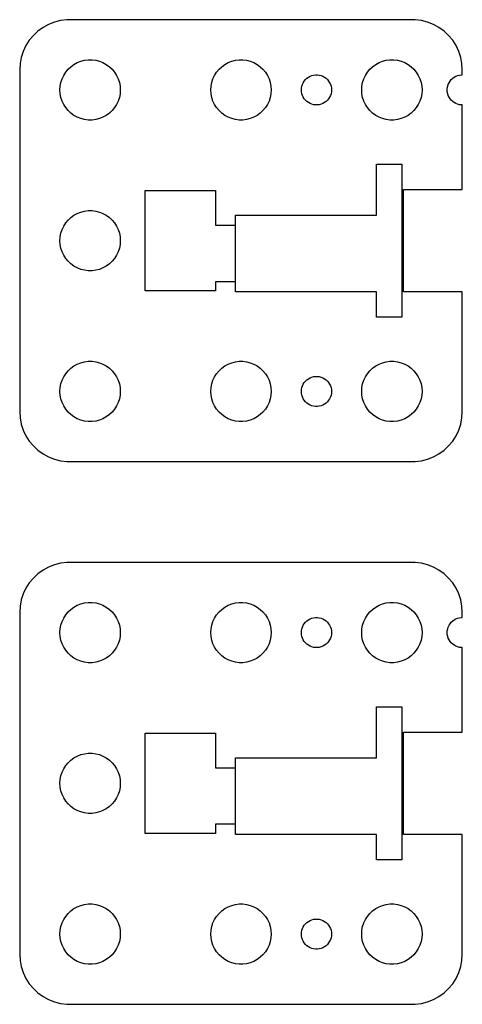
# Model space of a CAD drawing. Header units: metres. Extents: x -22 to 22, y -22 to 130.
# Drawn here: x -22 to 22, y 32 to 130 of the extents above; entities that cross this region are included whole.
import ezdxf

# ---------------------------------------------------------------- set-up
doc = ezdxf.new("R2010")
doc.units = ezdxf.units.M

msp = doc.modelspace()

# ---------------------------------------------------------------- linework, layer by layer
for p, q in [((-19.1289, 129.524), (-19.6791, 129.222)), ((-18.5451, 129.755), (-19.1289, 129.524)), ((-17.9369, 129.911), (-18.5451, 129.755)), ((-17.3139, 129.99), (-17.9369, 129.911)), ((17.3139, 129.99), (-17.3139, 129.99)), ((17.9369, 129.911), (17.3139, 129.99)), ((18.5451, 129.755), (17.9369, 129.911)), ((19.1289, 129.524), (18.5451, 129.755)), ((19.6791, 129.222), (19.1289, 129.524)), ((-20.6448, 128.423), (-21.0451, 127.939)), ((-20.1871, 128.853), (-20.6448, 128.423)), ((-19.6791, 129.222), (-20.1871, 128.853)), ((20.1871, 128.853), (19.6791, 129.222)), ((20.6448, 128.423), (20.1871, 128.853)), ((21.0451, 127.939), (20.6448, 128.423)), ((-21.3815, 127.409), (-21.6489, 126.841)), ((-21.0451, 127.939), (-21.3815, 127.409)), ((21.3815, 127.409), (21.0451, 127.939)), ((21.6489, 126.841), (21.3815, 127.409)), ((-21.6489, 126.841), (-21.8429, 126.243)), ((21.8429, 126.243), (21.6489, 126.841)), ((-21.9606, 125.627), (-22, 125)), ((-21.8429, 126.243), (-21.9606, 125.627)), ((-16.9123, 125.312), (-16.6075, 125.533)), ((-16.6075, 125.533), (-16.2773, 125.714)), ((-16.2773, 125.714), (-15.927, 125.853)), ((-15.927, 125.853), (-15.5621, 125.947)), ((-15.5621, 125.947), (-15.1884, 125.994)), ((-15.1884, 125.994), (-14.8116, 125.994)), ((-14.8116, 125.994), (-14.4379, 125.947)), ((-14.4379, 125.947), (-14.0729, 125.853)), ((-14.0729, 125.853), (-13.7227, 125.714)), ((-13.7227, 125.714), (-13.3925, 125.533)), ((-13.3925, 125.533), (-13.0877, 125.312)), ((-1.91226, 125.312), (-1.60747, 125.533)), ((-1.60747, 125.533), (-1.27733, 125.714)), ((-1.27733, 125.714), (-0.927048, 125.853)), ((-0.927048, 125.853), (-0.562134, 125.947)), ((-0.562134, 125.947), (-0.18837, 125.994)), ((-0.18837, 125.994), (0.18837, 125.994)), ((0.18837, 125.994), (0.562134, 125.947)), ((0.562134, 125.947), (0.927048, 125.853)), ((0.927048, 125.853), (1.27733, 125.714)), ((1.27733, 125.714), (1.60747, 125.533)), ((1.60747, 125.533), (1.91226, 125.312)), ((13.0877, 125.312), (13.3925, 125.533)), ((13.3925, 125.533), (13.7227, 125.714)), ((13.7227, 125.714), (14.0729, 125.853)), ((14.0729, 125.853), (14.4379, 125.947)), ((14.4379, 125.947), (14.8116, 125.994)), ((14.8116, 125.994), (15.1884, 125.994)), ((15.1884, 125.994), (15.5621, 125.947)), ((15.5621, 125.947), (15.927, 125.853)), ((15.927, 125.853), (16.2773, 125.714)), ((16.2773, 125.714), (16.6075, 125.533)), ((16.6075, 125.533), (16.9123, 125.312)), ((21.9606, 125.627), (21.8429, 126.243)), ((22, 125), (21.9606, 125.627)), ((-22, 125), (-22, 91)), ((-17.7893, 124.104), (-17.6289, 124.445)), ((-17.6289, 124.445), (-17.427, 124.763)), ((-17.427, 124.763), (-17.1869, 125.054)), ((-17.1869, 125.054), (-16.9123, 125.312)), ((-13.0877, 125.312), (-12.8131, 125.054)), ((-12.8131, 125.054), (-12.5729, 124.763)), ((-12.5729, 124.763), (-12.3711, 124.445)), ((-12.3711, 124.445), (-12.2107, 124.104)), ((-2.78932, 124.104), (-2.62891, 124.445)), ((-2.62891, 124.445), (-2.42705, 124.763)), ((-2.42705, 124.763), (-2.1869, 125.054)), ((-2.1869, 125.054), (-1.91226, 125.312)), ((1.91226, 125.312), (2.1869, 125.054)), ((2.1869, 125.054), (2.42705, 124.763)), ((2.42705, 124.763), (2.62891, 124.445)), ((2.62891, 124.445), (2.78932, 124.104)), ((7.03647, 124.427), (7.21892, 124.473)), ((7.21892, 124.473), (7.40581, 124.497)), ((7.40581, 124.497), (7.59418, 124.497)), ((7.59418, 124.497), (7.78107, 124.473)), ((7.78107, 124.473), (7.96352, 124.427)), ((12.2107, 124.104), (12.3711, 124.445)), ((12.3711, 124.445), (12.5729, 124.763)), ((12.5729, 124.763), (12.8131, 125.054)), ((12.8131, 125.054), (13.0877, 125.312)), ((16.9123, 125.312), (17.1869, 125.054)), ((17.1869, 125.054), (17.427, 124.763)), ((17.427, 124.763), (17.6289, 124.445)), ((17.6289, 124.445), (17.7893, 124.104)), ((21.5365, 124.427), (21.7189, 124.473)), ((21.7189, 124.473), (21.9058, 124.497)), ((21.9058, 124.497), (22, 124.497)), ((22, 124.497), (22, 125)), ((-17.9763, 123.376), (-17.9057, 123.746)), ((-17.9057, 123.746), (-17.7893, 124.104)), ((-12.2107, 124.104), (-12.0942, 123.746)), ((-12.0942, 123.746), (-12.0237, 123.376)), ((-2.97633, 123.376), (-2.90575, 123.746)), ((-2.90575, 123.746), (-2.78932, 124.104)), ((2.78932, 124.104), (2.90575, 123.746)), ((2.90575, 123.746), (2.97633, 123.376)), ((6.04712, 123.373), (6.10533, 123.552)), ((6.10533, 123.552), (6.18553, 123.723)), ((6.18553, 123.723), (6.28647, 123.882)), ((6.28647, 123.882), (6.40654, 124.027)), ((6.40654, 124.027), (6.54385, 124.156)), ((6.54385, 124.156), (6.69626, 124.266)), ((6.69626, 124.266), (6.86133, 124.357)), ((6.86133, 124.357), (7.03647, 124.427)), ((7.96352, 124.427), (8.13866, 124.357)), ((8.13866, 124.357), (8.30373, 124.266)), ((8.30373, 124.266), (8.45613, 124.156)), ((8.45613, 124.156), (8.59344, 124.027)), ((8.59344, 124.027), (8.71352, 123.882)), ((8.71352, 123.882), (8.81445, 123.723)), ((8.81445, 123.723), (8.89465, 123.552)), ((8.89465, 123.552), (8.95287, 123.373)), ((12.0237, 123.376), (12.0942, 123.746)), ((12.0942, 123.746), (12.2107, 124.104)), ((17.7893, 124.104), (17.9057, 123.746)), ((17.9057, 123.746), (17.9763, 123.376)), ((20.5471, 123.373), (20.6053, 123.552)), ((20.6053, 123.552), (20.6855, 123.723)), ((20.6855, 123.723), (20.7865, 123.882)), ((20.7865, 123.882), (20.9065, 124.027)), ((20.9065, 124.027), (21.0439, 124.156)), ((21.0439, 124.156), (21.1963, 124.266)), ((21.1963, 124.266), (21.3613, 124.357)), ((21.3613, 124.357), (21.5365, 124.427)), ((-18, 123), (-17.9763, 123.376)), ((-17.9763, 122.624), (-18, 123)), ((-17.9057, 122.254), (-17.9763, 122.624)), ((-12.0237, 122.624), (-12.0942, 122.254)), ((-12.0237, 123.376), (-12, 123)), ((-12, 123), (-12.0237, 122.624)), ((-3, 123), (-2.97633, 123.376)), ((-2.97633, 122.624), (-3, 123)), ((-2.90575, 122.254), (-2.97633, 122.624)), ((2.97633, 122.624), (2.90575, 122.254)), ((2.97633, 123.376), (3, 123)), ((3, 123), (2.97633, 122.624)), ((6, 123), (6.01183, 123.188)), ((6.01183, 122.812), (6, 123)), ((6.01183, 123.188), (6.04712, 123.373)), ((6.04712, 122.627), (6.01183, 122.812)), ((6.10533, 122.448), (6.04712, 122.627)), ((8.95287, 122.627), (8.89465, 122.448)), ((8.95287, 123.373), (8.98816, 123.188)), ((8.98816, 122.812), (8.95287, 122.627)), ((8.98816, 123.188), (9, 123)), ((9, 123), (8.98816, 122.812)), ((12, 123), (12.0237, 123.376)), ((12.0237, 122.624), (12, 123)), ((12.0942, 122.254), (12.0237, 122.624)), ((17.9763, 122.624), (17.9057, 122.254)), ((17.9763, 123.376), (18, 123)), ((18, 123), (17.9763, 122.624)), ((20.5, 123), (20.5118, 123.188)), ((20.5118, 122.812), (20.5, 123)), ((20.5118, 123.188), (20.5471, 123.373)), ((20.5471, 122.627), (20.5118, 122.812)), ((20.6053, 122.448), (20.5471, 122.627)), ((-17.7893, 121.896), (-17.9057, 122.254)), ((-17.6289, 121.555), (-17.7893, 121.896)), ((-17.427, 121.237), (-17.6289, 121.555)), ((-12.3711, 121.555), (-12.5729, 121.237)), ((-12.2107, 121.896), (-12.3711, 121.555)), ((-12.0942, 122.254), (-12.2107, 121.896)), ((-2.78932, 121.896), (-2.90575, 122.254)), ((-2.62891, 121.555), (-2.78932, 121.896)), ((-2.42705, 121.237), (-2.62891, 121.555)), ((2.62891, 121.555), (2.42705, 121.237)), ((2.78932, 121.896), (2.62891, 121.555)), ((2.90575, 122.254), (2.78932, 121.896)), ((6.18553, 122.277), (6.10533, 122.448)), ((6.28647, 122.118), (6.18553, 122.277)), ((6.40654, 121.973), (6.28647, 122.118)), ((6.54385, 121.844), (6.40654, 121.973)), ((6.69626, 121.734), (6.54385, 121.844)), ((6.86133, 121.643), (6.69626, 121.734)), ((7.03647, 121.573), (6.86133, 121.643)), ((7.21892, 121.527), (7.03647, 121.573)), ((7.40581, 121.503), (7.21892, 121.527)), ((7.59418, 121.503), (7.40581, 121.503)), ((7.78107, 121.527), (7.59418, 121.503)), ((7.96352, 121.573), (7.78107, 121.527)), ((8.13866, 121.643), (7.96352, 121.573)), ((8.30373, 121.734), (8.13866, 121.643)), ((8.45613, 121.844), (8.30373, 121.734)), ((8.59344, 121.973), (8.45613, 121.844)), ((8.71352, 122.118), (8.59344, 121.973)), ((8.81445, 122.277), (8.71352, 122.118)), ((8.89465, 122.448), (8.81445, 122.277)), ((12.2107, 121.896), (12.0942, 122.254)), ((12.3711, 121.555), (12.2107, 121.896)), ((12.5729, 121.237), (12.3711, 121.555)), ((17.6289, 121.555), (17.427, 121.237)), ((17.7893, 121.896), (17.6289, 121.555)), ((17.9057, 122.254), (17.7893, 121.896)), ((20.6855, 122.277), (20.6053, 122.448)), ((20.7865, 122.118), (20.6855, 122.277)), ((20.9065, 121.973), (20.7865, 122.118)), ((21.0439, 121.844), (20.9065, 121.973)), ((21.1963, 121.734), (21.0439, 121.844)), ((21.3613, 121.643), (21.1963, 121.734)), ((21.5365, 121.573), (21.3613, 121.643)), ((21.7189, 121.527), (21.5365, 121.573)), ((21.9058, 121.503), (21.7189, 121.527)), ((22, 121.503), (21.9058, 121.503)), ((22, 113.08), (22, 121.503)), ((-17.1869, 120.946), (-17.427, 121.237)), ((-16.9123, 120.688), (-17.1869, 120.946)), ((-16.6075, 120.467), (-16.9123, 120.688)), ((-13.0877, 120.688), (-13.3925, 120.467)), ((-12.8131, 120.946), (-13.0877, 120.688)), ((-12.5729, 121.237), (-12.8131, 120.946)), ((-2.1869, 120.946), (-2.42705, 121.237)), ((-1.91226, 120.688), (-2.1869, 120.946)), ((-1.60747, 120.467), (-1.91226, 120.688)), ((1.91226, 120.688), (1.60747, 120.467)), ((2.1869, 120.946), (1.91226, 120.688)), ((2.42705, 121.237), (2.1869, 120.946)), ((12.8131, 120.946), (12.5729, 121.237)), ((13.0877, 120.688), (12.8131, 120.946)), ((13.3925, 120.467), (13.0877, 120.688)), ((16.9123, 120.688), (16.6075, 120.467)), ((17.1869, 120.946), (16.9123, 120.688)), ((17.427, 121.237), (17.1869, 120.946)), ((-16.2773, 120.286), (-16.6075, 120.467)), ((-15.927, 120.147), (-16.2773, 120.286)), ((-15.5621, 120.053), (-15.927, 120.147)), ((-15.1884, 120.006), (-15.5621, 120.053)), ((-14.8116, 120.006), (-15.1884, 120.006)), ((-14.4379, 120.053), (-14.8116, 120.006)), ((-14.0729, 120.147), (-14.4379, 120.053)), ((-13.7227, 120.286), (-14.0729, 120.147)), ((-13.3925, 120.467), (-13.7227, 120.286)), ((-1.27733, 120.286), (-1.60747, 120.467)), ((-0.927048, 120.147), (-1.27733, 120.286)), ((-0.562134, 120.053), (-0.927048, 120.147)), ((-0.18837, 120.006), (-0.562134, 120.053)), ((0.18837, 120.006), (-0.18837, 120.006)), ((0.562134, 120.053), (0.18837, 120.006)), ((0.927048, 120.147), (0.562134, 120.053)), ((1.27733, 120.286), (0.927048, 120.147)), ((1.60747, 120.467), (1.27733, 120.286)), ((13.7227, 120.286), (13.3925, 120.467)), ((14.0729, 120.147), (13.7227, 120.286)), ((14.4379, 120.053), (14.0729, 120.147)), ((14.8116, 120.006), (14.4379, 120.053)), ((15.1884, 120.006), (14.8116, 120.006)), ((15.5621, 120.053), (15.1884, 120.006)), ((15.927, 120.147), (15.5621, 120.053)), ((16.2773, 120.286), (15.927, 120.147)), ((16.6075, 120.467), (16.2773, 120.286)), ((13.46, 110.54), (13.46, 115.62)), ((13.46, 115.62), (16, 115.62)), ((16, 115.62), (16, 100.38)), ((-9.54399, 103), (-9.54399, 113)), ((-9.54399, 113), (-2.54399, 113)), ((-2.54399, 113), (-2.54399, 109.54)), ((16.146, 102.92), (16.146, 113.08)), ((16.146, 113.08), (22, 113.08)), ((-16.2773, 110.714), (-15.927, 110.853)), ((-15.927, 110.853), (-15.5621, 110.947)), ((-15.5621, 110.947), (-15.1884, 110.994)), ((-15.1884, 110.994), (-14.8116, 110.994)), ((-14.8116, 110.994), (-14.4379, 110.947)), ((-14.4379, 110.947), (-14.0729, 110.853)), ((-14.0729, 110.853), (-13.7227, 110.714)), ((-17.6289, 109.445), (-17.427, 109.763)), ((-17.427, 109.763), (-17.1869, 110.054)), ((-17.1869, 110.054), (-16.9123, 110.312)), ((-16.9123, 110.312), (-16.6075, 110.533)), ((-16.6075, 110.533), (-16.2773, 110.714)), ((-13.7227, 110.714), (-13.3925, 110.533)), ((-13.3925, 110.533), (-13.0877, 110.312)), ((-13.0877, 110.312), (-12.8131, 110.054)), ((-12.8131, 110.054), (-12.5729, 109.763)), ((-12.5729, 109.763), (-12.3711, 109.445)), ((-0.537994, 102.92), (-0.537994, 110.54)), ((-0.537994, 110.54), (13.46, 110.54)), ((-17.9057, 108.746), (-17.7893, 109.104)), ((-17.7893, 109.104), (-17.6289, 109.445)), ((-12.3711, 109.445), (-12.2107, 109.104)), ((-12.2107, 109.104), (-12.0942, 108.746)), ((-2.54399, 109.54), (-0.566986, 109.54)), ((-0.566986, 109.54), (-0.566986, 103.92)), ((-18, 108), (-17.9763, 108.376)), ((-17.9763, 107.624), (-18, 108)), ((-17.9763, 108.376), (-17.9057, 108.746)), ((-12.0942, 108.746), (-12.0237, 108.376)), ((-12.0237, 108.376), (-12, 108)), ((-12, 108), (-12.0237, 107.624)), ((-17.9057, 107.254), (-17.9763, 107.624)), ((-17.7893, 106.896), (-17.9057, 107.254)), ((-17.6289, 106.555), (-17.7893, 106.896)), ((-12.2107, 106.896), (-12.3711, 106.555)), ((-12.0942, 107.254), (-12.2107, 106.896)), ((-12.0237, 107.624), (-12.0942, 107.254)), ((-17.427, 106.237), (-17.6289, 106.555)), ((-17.1869, 105.946), (-17.427, 106.237)), ((-16.9123, 105.688), (-17.1869, 105.946)), ((-12.8131, 105.946), (-13.0877, 105.688)), ((-12.5729, 106.237), (-12.8131, 105.946)), ((-12.3711, 106.555), (-12.5729, 106.237)), ((-16.6075, 105.467), (-16.9123, 105.688)), ((-16.2773, 105.286), (-16.6075, 105.467)), ((-15.927, 105.147), (-16.2773, 105.286)), ((-15.5621, 105.053), (-15.927, 105.147)), ((-15.1884, 105.006), (-15.5621, 105.053)), ((-14.8116, 105.006), (-15.1884, 105.006)), ((-14.4379, 105.053), (-14.8116, 105.006)), ((-14.0729, 105.147), (-14.4379, 105.053)), ((-13.7227, 105.286), (-14.0729, 105.147)), ((-13.3925, 105.467), (-13.7227, 105.286)), ((-13.0877, 105.688), (-13.3925, 105.467)), ((-0.566986, 103.92), (-2.54399, 103.92)), ((-2.54399, 103.92), (-2.54399, 103)), ((-2.54399, 103), (-9.54399, 103)), ((13.46, 102.92), (-0.537994, 102.92)), ((13.46, 100.38), (13.46, 102.92)), ((22, 102.92), (16.146, 102.92)), ((22, 91), (22, 102.92)), ((16, 100.38), (13.46, 100.38)), ((-17.427, 94.7634), (-17.1869, 95.0536)), ((-17.1869, 95.0536), (-16.9123, 95.3116)), ((-16.9123, 95.3116), (-16.6075, 95.533)), ((-16.6075, 95.533), (-16.2773, 95.7145)), ((-16.2773, 95.7145), (-15.927, 95.8532)), ((-15.927, 95.8532), (-15.5621, 95.9469)), ((-15.5621, 95.9469), (-15.1884, 95.9941)), ((-15.1884, 95.9941), (-14.8116, 95.9941)), ((-14.8116, 95.9941), (-14.4379, 95.9469)), ((-14.4379, 95.9469), (-14.0729, 95.8532)), ((-14.0729, 95.8532), (-13.7227, 95.7145)), ((-13.7227, 95.7145), (-13.3925, 95.533)), ((-13.3925, 95.533), (-13.0877, 95.3116)), ((-13.0877, 95.3116), (-12.8131, 95.0536)), ((-12.8131, 95.0536), (-12.5729, 94.7634)), ((-2.42705, 94.7634), (-2.1869, 95.0536)), ((-2.1869, 95.0536), (-1.91226, 95.3116)), ((-1.91226, 95.3116), (-1.60747, 95.533)), ((-1.60747, 95.533), (-1.27733, 95.7145)), ((-1.27733, 95.7145), (-0.927048, 95.8532)), ((-0.927048, 95.8532), (-0.562134, 95.9469)), ((-0.562134, 95.9469), (-0.18837, 95.9941)), ((-0.18837, 95.9941), (0.18837, 95.9941)), ((0.18837, 95.9941), (0.562134, 95.9469)), ((0.562134, 95.9469), (0.927048, 95.8532)), ((0.927048, 95.8532), (1.27733, 95.7145)), ((1.27733, 95.7145), (1.60747, 95.533)), ((1.60747, 95.533), (1.91226, 95.3116)), ((1.91226, 95.3116), (2.1869, 95.0536)), ((2.1869, 95.0536), (2.42705, 94.7634)), ((12.5729, 94.7634), (12.8131, 95.0536)), ((12.8131, 95.0536), (13.0877, 95.3116)), ((13.0877, 95.3116), (13.3925, 95.533)), ((13.3925, 95.533), (13.7227, 95.7145)), ((13.7227, 95.7145), (14.0729, 95.8532)), ((14.0729, 95.8532), (14.4379, 95.9469)), ((14.4379, 95.9469), (14.8116, 95.9941)), ((14.8116, 95.9941), (15.1884, 95.9941)), ((15.1884, 95.9941), (15.5621, 95.9469)), ((15.5621, 95.9469), (15.927, 95.8532)), ((15.927, 95.8532), (16.2773, 95.7145)), ((16.2773, 95.7145), (16.6075, 95.533)), ((16.6075, 95.533), (16.9123, 95.3116)), ((16.9123, 95.3116), (17.1869, 95.0536)), ((17.1869, 95.0536), (17.427, 94.7634)), ((-17.9057, 93.7461), (-17.7893, 94.1044)), ((-17.7893, 94.1044), (-17.6289, 94.4453)), ((-17.6289, 94.4453), (-17.427, 94.7634)), ((-12.5729, 94.7634), (-12.3711, 94.4453)), ((-12.3711, 94.4453), (-12.2107, 94.1044)), ((-12.2107, 94.1044), (-12.0942, 93.7461)), ((-2.90575, 93.7461), (-2.78932, 94.1044)), ((-2.78932, 94.1044), (-2.62891, 94.4453)), ((-2.62891, 94.4453), (-2.42705, 94.7634)), ((2.42705, 94.7634), (2.62891, 94.4453)), ((2.62891, 94.4453), (2.78932, 94.1044)), ((2.78932, 94.1044), (2.90575, 93.7461)), ((6.40654, 94.0268), (6.54385, 94.1558)), ((6.54385, 94.1558), (6.69626, 94.2665)), ((6.69626, 94.2665), (6.86133, 94.3573)), ((6.86133, 94.3573), (7.03647, 94.4266)), ((7.03647, 94.4266), (7.21892, 94.4734)), ((7.21892, 94.4734), (7.40581, 94.497)), ((7.40581, 94.497), (7.59418, 94.497)), ((7.59418, 94.497), (7.78107, 94.4734)), ((7.78107, 94.4734), (7.96352, 94.4266)), ((7.96352, 94.4266), (8.13866, 94.3573)), ((8.13866, 94.3573), (8.30373, 94.2665)), ((8.30373, 94.2665), (8.45613, 94.1558)), ((8.45613, 94.1558), (8.59344, 94.0268)), ((12.0942, 93.7461), (12.2107, 94.1044)), ((12.2107, 94.1044), (12.3711, 94.4453)), ((12.3711, 94.4453), (12.5729, 94.7634)), ((17.427, 94.7634), (17.6289, 94.4453)), ((17.6289, 94.4453), (17.7893, 94.1044)), ((17.7893, 94.1044), (17.9057, 93.7461)), ((-18, 93), (-17.9763, 93.376)), ((-17.9763, 93.376), (-17.9057, 93.7461)), ((-12.0942, 93.7461), (-12.0237, 93.376)), ((-12.0237, 93.376), (-12, 93)), ((-3, 93), (-2.97633, 93.376)), ((-2.97633, 93.376), (-2.90575, 93.7461)), ((2.90575, 93.7461), (2.97633, 93.376)), ((2.97633, 93.376), (3, 93)), ((6, 93), (6.01183, 93.188)), ((6.01183, 93.188), (6.04712, 93.373)), ((6.04712, 93.373), (6.10533, 93.5522)), ((6.10533, 93.5522), (6.18553, 93.7226)), ((6.18553, 93.7226), (6.28647, 93.8817)), ((6.28647, 93.8817), (6.40654, 94.0268)), ((8.59344, 94.0268), (8.71352, 93.8817)), ((8.71352, 93.8817), (8.81445, 93.7226)), ((8.81445, 93.7226), (8.89465, 93.5522)), ((8.89465, 93.5522), (8.95287, 93.373)), ((8.95287, 93.373), (8.98816, 93.188)), ((8.98816, 93.188), (9, 93)), ((12, 93), (12.0237, 93.376)), ((12.0237, 93.376), (12.0942, 93.7461)), ((17.9057, 93.7461), (17.9763, 93.376)), ((17.9763, 93.376), (18, 93)), ((-17.9763, 92.624), (-18, 93)), ((-17.9057, 92.2539), (-17.9763, 92.624)), ((-17.7893, 91.8956), (-17.9057, 92.2539)), ((-12.0942, 92.2539), (-12.2107, 91.8956)), ((-12.0237, 92.624), (-12.0942, 92.2539)), ((-12, 93), (-12.0237, 92.624)), ((-2.97633, 92.624), (-3, 93)), ((-2.90575, 92.2539), (-2.97633, 92.624)), ((-2.78932, 91.8956), (-2.90575, 92.2539)), ((2.90575, 92.2539), (2.78932, 91.8956)), ((2.97633, 92.624), (2.90575, 92.2539)), ((3, 93), (2.97633, 92.624)), ((6.01183, 92.812), (6, 93)), ((6.04712, 92.627), (6.01183, 92.812)), ((6.10533, 92.4478), (6.04712, 92.627)), ((6.18553, 92.2774), (6.10533, 92.4478)), ((6.28647, 92.1183), (6.18553, 92.2774)), ((6.40654, 91.9732), (6.28647, 92.1183)), ((8.71352, 92.1183), (8.59344, 91.9732)), ((8.81445, 92.2774), (8.71352, 92.1183)), ((8.89465, 92.4478), (8.81445, 92.2774)), ((8.95287, 92.627), (8.89465, 92.4478)), ((8.98816, 92.812), (8.95287, 92.627)), ((9, 93), (8.98816, 92.812)), ((12.0237, 92.624), (12, 93)), ((12.0942, 92.2539), (12.0237, 92.624)), ((12.2107, 91.8956), (12.0942, 92.2539)), ((17.9057, 92.2539), (17.7893, 91.8956)), ((17.9763, 92.624), (17.9057, 92.2539)), ((18, 93), (17.9763, 92.624)), ((-17.6289, 91.5547), (-17.7893, 91.8956)), ((-17.427, 91.2366), (-17.6289, 91.5547)), ((-17.1869, 90.9464), (-17.427, 91.2366)), ((-12.5729, 91.2366), (-12.8131, 90.9464)), ((-12.3711, 91.5547), (-12.5729, 91.2366)), ((-12.2107, 91.8956), (-12.3711, 91.5547)), ((-2.62891, 91.5547), (-2.78932, 91.8956)), ((-2.42705, 91.2366), (-2.62891, 91.5547)), ((-2.1869, 90.9464), (-2.42705, 91.2366)), ((2.42705, 91.2366), (2.1869, 90.9464)), ((2.62891, 91.5547), (2.42705, 91.2366)), ((2.78932, 91.8956), (2.62891, 91.5547)), ((6.54385, 91.8442), (6.40654, 91.9732)), ((6.69626, 91.7335), (6.54385, 91.8442)), ((6.86133, 91.6428), (6.69626, 91.7335)), ((7.03647, 91.5734), (6.86133, 91.6428)), ((7.21892, 91.5266), (7.03647, 91.5734)), ((7.40581, 91.503), (7.21892, 91.5266)), ((7.59418, 91.503), (7.40581, 91.503)), ((7.78107, 91.5266), (7.59418, 91.503)), ((7.96352, 91.5734), (7.78107, 91.5266)), ((8.13866, 91.6428), (7.96352, 91.5734)), ((8.30373, 91.7335), (8.13866, 91.6428)), ((8.45613, 91.8442), (8.30373, 91.7335)), ((8.59344, 91.9732), (8.45613, 91.8442)), ((12.3711, 91.5547), (12.2107, 91.8956)), ((12.5729, 91.2366), (12.3711, 91.5547)), ((12.8131, 90.9464), (12.5729, 91.2366)), ((17.427, 91.2366), (17.1869, 90.9464)), ((17.6289, 91.5547), (17.427, 91.2366)), ((17.7893, 91.8956), (17.6289, 91.5547)), ((-22, 91), (-21.9606, 90.3733)), ((-21.9606, 90.3733), (-21.8429, 89.7566)), ((-16.9123, 90.6885), (-17.1869, 90.9464)), ((-16.6075, 90.467), (-16.9123, 90.6885)), ((-16.2773, 90.2855), (-16.6075, 90.467)), ((-15.927, 90.1468), (-16.2773, 90.2855)), ((-15.5621, 90.0531), (-15.927, 90.1468)), ((-14.0729, 90.1468), (-14.4379, 90.0531)), ((-13.7227, 90.2855), (-14.0729, 90.1468)), ((-13.3925, 90.467), (-13.7227, 90.2855)), ((-13.0877, 90.6885), (-13.3925, 90.467)), ((-12.8131, 90.9464), (-13.0877, 90.6885)), ((-1.91226, 90.6885), (-2.1869, 90.9464)), ((-1.60747, 90.467), (-1.91226, 90.6885)), ((-1.27733, 90.2855), (-1.60747, 90.467)), ((-0.927048, 90.1468), (-1.27733, 90.2855)), ((-0.562134, 90.0531), (-0.927048, 90.1468)), ((0.927048, 90.1468), (0.562134, 90.0531)), ((1.27733, 90.2855), (0.927048, 90.1468)), ((1.60747, 90.467), (1.27733, 90.2855)), ((1.91226, 90.6885), (1.60747, 90.467)), ((2.1869, 90.9464), (1.91226, 90.6885)), ((13.0877, 90.6885), (12.8131, 90.9464)), ((13.3925, 90.467), (13.0877, 90.6885)), ((13.7227, 90.2855), (13.3925, 90.467)), ((14.0729, 90.1468), (13.7227, 90.2855)), ((14.4379, 90.0531), (14.0729, 90.1468)), ((15.927, 90.1468), (15.5621, 90.0531)), ((16.2773, 90.2855), (15.927, 90.1468)), ((16.6075, 90.467), (16.2773, 90.2855)), ((16.9123, 90.6885), (16.6075, 90.467)), ((17.1869, 90.9464), (16.9123, 90.6885)), ((21.8429, 89.7566), (21.9606, 90.3733)), ((21.9606, 90.3733), (22, 91)), ((-21.8429, 89.7566), (-21.6489, 89.1594)), ((-15.1884, 90.0059), (-15.5621, 90.0531)), ((-14.8116, 90.0059), (-15.1884, 90.0059)), ((-14.4379, 90.0531), (-14.8116, 90.0059)), ((-0.18837, 90.0059), (-0.562134, 90.0531)), ((0.18837, 90.0059), (-0.18837, 90.0059)), ((0.562134, 90.0531), (0.18837, 90.0059)), ((14.8116, 90.0059), (14.4379, 90.0531)), ((15.1884, 90.0059), (14.8116, 90.0059)), ((15.5621, 90.0531), (15.1884, 90.0059)), ((21.6489, 89.1594), (21.8429, 89.7566)), ((-21.6489, 89.1594), (-21.3815, 88.5912)), ((-21.3815, 88.5912), (-21.0451, 88.0611)), ((21.0451, 88.0611), (21.3815, 88.5912)), ((21.3815, 88.5912), (21.6489, 89.1594)), ((-21.0451, 88.0611), (-20.6448, 87.5773)), ((-20.6448, 87.5773), (-20.1871, 87.1474)), ((20.1871, 87.1474), (20.6448, 87.5773)), ((20.6448, 87.5773), (21.0451, 88.0611)), ((-20.1871, 87.1474), (-19.6791, 86.7784)), ((-19.6791, 86.7784), (-19.1289, 86.4759)), ((-19.1289, 86.4759), (-18.5451, 86.2447)), ((-18.5451, 86.2447), (-17.9369, 86.0886)), ((17.9369, 86.0886), (18.5451, 86.2447)), ((18.5451, 86.2447), (19.1289, 86.4759)), ((19.1289, 86.4759), (19.6791, 86.7784)), ((19.6791, 86.7784), (20.1871, 87.1474)), ((-17.9369, 86.0886), (-17.3139, 86.0099)), ((-17.3139, 86.0099), (17.3139, 86.0099)), ((17.3139, 86.0099), (17.9369, 86.0886)), ((-19.1289, 75.5241), (-19.6791, 75.2216)), ((-18.5451, 75.7553), (-19.1289, 75.5241)), ((-17.9369, 75.9114), (-18.5451, 75.7553)), ((-17.3139, 75.9901), (-17.9369, 75.9114)), ((17.3139, 75.9901), (-17.3139, 75.9901)), ((17.9369, 75.9114), (17.3139, 75.9901)), ((18.5451, 75.7553), (17.9369, 75.9114)), ((19.1289, 75.5241), (18.5451, 75.7553)), ((19.6791, 75.2216), (19.1289, 75.5241)), ((-20.1871, 74.8526), (-20.6448, 74.4227)), ((-19.6791, 75.2216), (-20.1871, 74.8526)), ((20.1871, 74.8526), (19.6791, 75.2216)), ((20.6448, 74.4227), (20.1871, 74.8526)), ((-21.0451, 73.9389), (-21.3815, 73.4088)), ((-20.6448, 74.4227), (-21.0451, 73.9389)), ((21.0451, 73.9389), (20.6448, 74.4227)), ((21.3815, 73.4088), (21.0451, 73.9389)), ((-21.6489, 72.8406), (-21.8429, 72.2434)), ((-21.3815, 73.4088), (-21.6489, 72.8406)), ((21.6489, 72.8406), (21.3815, 73.4088)), ((21.8429, 72.2434), (21.6489, 72.8406)), ((-21.9606, 71.6267), (-22, 71)), ((-21.8429, 72.2434), (-21.9606, 71.6267)), ((-16.9123, 71.3115), (-16.6075, 71.533)), ((-16.6075, 71.533), (-16.2773, 71.7145)), ((-16.2773, 71.7145), (-15.927, 71.8532)), ((-15.927, 71.8532), (-15.5621, 71.9469)), ((-15.5621, 71.9469), (-15.1884, 71.9941)), ((-15.1884, 71.9941), (-14.8116, 71.9941)), ((-14.8116, 71.9941), (-14.4379, 71.9469)), ((-14.4379, 71.9469), (-14.0729, 71.8532)), ((-14.0729, 71.8532), (-13.7227, 71.7145)), ((-13.7227, 71.7145), (-13.3925, 71.533)), ((-13.3925, 71.533), (-13.0877, 71.3115)), ((-1.91226, 71.3115), (-1.60747, 71.533)), ((-1.60747, 71.533), (-1.27733, 71.7145)), ((-1.27733, 71.7145), (-0.927048, 71.8532)), ((-0.927048, 71.8532), (-0.562134, 71.9469)), ((-0.562134, 71.9469), (-0.18837, 71.9941)), ((-0.18837, 71.9941), (0.18837, 71.9941)), ((0.18837, 71.9941), (0.562134, 71.9469)), ((0.562134, 71.9469), (0.927048, 71.8532)), ((0.927048, 71.8532), (1.27733, 71.7145)), ((1.27733, 71.7145), (1.60747, 71.533)), ((1.60747, 71.533), (1.91226, 71.3115)), ((13.0877, 71.3115), (13.3925, 71.533)), ((13.3925, 71.533), (13.7227, 71.7145)), ((13.7227, 71.7145), (14.0729, 71.8532)), ((14.0729, 71.8532), (14.4379, 71.9469)), ((14.4379, 71.9469), (14.8116, 71.9941)), ((14.8116, 71.9941), (15.1884, 71.9941)), ((15.1884, 71.9941), (15.5621, 71.9469)), ((15.5621, 71.9469), (15.927, 71.8532)), ((15.927, 71.8532), (16.2773, 71.7145)), ((16.2773, 71.7145), (16.6075, 71.533)), ((16.6075, 71.533), (16.9123, 71.3115)), ((21.9606, 71.6267), (21.8429, 72.2434)), ((22, 71), (21.9606, 71.6267)), ((-22, 71), (-22, 37)), ((-17.6289, 70.4453), (-17.427, 70.7634)), ((-17.427, 70.7634), (-17.1869, 71.0536)), ((-17.1869, 71.0536), (-16.9123, 71.3115)), ((-13.0877, 71.3115), (-12.8131, 71.0536)), ((-12.8131, 71.0536), (-12.5729, 70.7634)), ((-12.5729, 70.7634), (-12.3711, 70.4453)), ((-2.62891, 70.4453), (-2.42705, 70.7634)), ((-2.42705, 70.7634), (-2.1869, 71.0536)), ((-2.1869, 71.0536), (-1.91226, 71.3115)), ((1.91226, 71.3115), (2.1869, 71.0536)), ((2.1869, 71.0536), (2.42705, 70.7634)), ((2.42705, 70.7634), (2.62891, 70.4453)), ((12.3711, 70.4453), (12.5729, 70.7634)), ((12.5729, 70.7634), (12.8131, 71.0536)), ((12.8131, 71.0536), (13.0877, 71.3115)), ((16.9123, 71.3115), (17.1869, 71.0536)), ((17.1869, 71.0536), (17.427, 70.7634)), ((17.427, 70.7634), (17.6289, 70.4453)), ((22, 70.497), (22, 71)), ((-17.9763, 69.376), (-17.9057, 69.7461)), ((-17.9057, 69.7461), (-17.7893, 70.1044)), ((-17.7893, 70.1044), (-17.6289, 70.4453)), ((-12.3711, 70.4453), (-12.2107, 70.1044)), ((-12.2107, 70.1044), (-12.0942, 69.7461)), ((-12.0942, 69.7461), (-12.0237, 69.376)), ((-2.97633, 69.376), (-2.90575, 69.7461)), ((-2.90575, 69.7461), (-2.78932, 70.1044)), ((-2.78932, 70.1044), (-2.62891, 70.4453)), ((2.62891, 70.4453), (2.78932, 70.1044)), ((2.78932, 70.1044), (2.90575, 69.7461)), ((2.90575, 69.7461), (2.97633, 69.376)), ((6.10533, 69.5522), (6.18553, 69.7226)), ((6.18553, 69.7226), (6.28647, 69.8817)), ((6.28647, 69.8817), (6.40654, 70.0268)), ((6.40654, 70.0268), (6.54385, 70.1558)), ((6.54385, 70.1558), (6.69626, 70.2665)), ((6.69626, 70.2665), (6.86133, 70.3572)), ((6.86133, 70.3572), (7.03647, 70.4266)), ((7.03647, 70.4266), (7.21892, 70.4734)), ((7.21892, 70.4734), (7.40581, 70.497)), ((7.40581, 70.497), (7.59418, 70.497)), ((7.59418, 70.497), (7.78107, 70.4734)), ((7.78107, 70.4734), (7.96352, 70.4266)), ((7.96352, 70.4266), (8.13866, 70.3572)), ((8.13866, 70.3572), (8.30373, 70.2665)), ((8.30373, 70.2665), (8.45613, 70.1558)), ((8.45613, 70.1558), (8.59344, 70.0268)), ((8.59344, 70.0268), (8.71352, 69.8817)), ((8.71352, 69.8817), (8.81445, 69.7226)), ((8.81445, 69.7226), (8.89465, 69.5522)), ((12.0237, 69.376), (12.0942, 69.7461)), ((12.0942, 69.7461), (12.2107, 70.1044)), ((12.2107, 70.1044), (12.3711, 70.4453)), ((17.6289, 70.4453), (17.7893, 70.1044)), ((17.7893, 70.1044), (17.9057, 69.7461)), ((17.9057, 69.7461), (17.9763, 69.376)), ((20.6053, 69.5522), (20.6855, 69.7226)), ((20.6855, 69.7226), (20.7865, 69.8817)), ((20.7865, 69.8817), (20.9065, 70.0268)), ((20.9065, 70.0268), (21.0439, 70.1558)), ((21.0439, 70.1558), (21.1963, 70.2665)), ((21.1963, 70.2665), (21.3613, 70.3572)), ((21.3613, 70.3572), (21.5365, 70.4266)), ((21.5365, 70.4266), (21.7189, 70.4734)), ((21.7189, 70.4734), (21.9058, 70.497)), ((21.9058, 70.497), (22, 70.497)), ((-18, 69), (-17.9763, 69.376)), ((-17.9763, 68.624), (-18, 69)), ((-17.9057, 68.2539), (-17.9763, 68.624)), ((-12.0237, 68.624), (-12.0942, 68.2539)), ((-12.0237, 69.376), (-12, 69)), ((-12, 69), (-12.0237, 68.624)), ((-3, 69), (-2.97633, 69.376)), ((-2.97633, 68.624), (-3, 69)), ((-2.90575, 68.2539), (-2.97633, 68.624)), ((2.97633, 68.624), (2.90575, 68.2539)), ((2.97633, 69.376), (3, 69)), ((3, 69), (2.97633, 68.624)), ((6, 69), (6.01183, 69.188)), ((6.01183, 68.812), (6, 69)), ((6.01183, 69.188), (6.04712, 69.373)), ((6.04712, 68.627), (6.01183, 68.812)), ((6.04712, 69.373), (6.10533, 69.5522)), ((6.10533, 68.4478), (6.04712, 68.627)), ((8.89465, 69.5522), (8.95287, 69.373)), ((8.95287, 68.627), (8.89465, 68.4478)), ((8.95287, 69.373), (8.98816, 69.188)), ((8.98816, 68.812), (8.95287, 68.627)), ((8.98816, 69.188), (9, 69)), ((9, 69), (8.98816, 68.812)), ((12, 69), (12.0237, 69.376)), ((12.0237, 68.624), (12, 69)), ((12.0942, 68.2539), (12.0237, 68.624)), ((17.9763, 68.624), (17.9057, 68.2539)), ((17.9763, 69.376), (18, 69)), ((18, 69), (17.9763, 68.624)), ((20.5, 69), (20.5118, 69.188)), ((20.5118, 68.812), (20.5, 69)), ((20.5118, 69.188), (20.5471, 69.373)), ((20.5471, 68.627), (20.5118, 68.812)), ((20.5471, 69.373), (20.6053, 69.5522)), ((20.6053, 68.4478), (20.5471, 68.627)), ((-17.7893, 67.8956), (-17.9057, 68.2539)), ((-17.6289, 67.5547), (-17.7893, 67.8956)), ((-12.2107, 67.8956), (-12.3711, 67.5547)), ((-12.0942, 68.2539), (-12.2107, 67.8956)), ((-2.78932, 67.8956), (-2.90575, 68.2539)), ((-2.62891, 67.5547), (-2.78932, 67.8956)), ((2.78932, 67.8956), (2.62891, 67.5547)), ((2.90575, 68.2539), (2.78932, 67.8956)), ((6.18553, 68.2774), (6.10533, 68.4478)), ((6.28647, 68.1183), (6.18553, 68.2774)), ((6.40654, 67.9732), (6.28647, 68.1183)), ((6.54385, 67.8442), (6.40654, 67.9732)), ((6.69626, 67.7335), (6.54385, 67.8442)), ((6.86133, 67.6427), (6.69626, 67.7335)), ((7.03647, 67.5734), (6.86133, 67.6427)), ((8.13866, 67.6427), (7.96352, 67.5734)), ((8.30373, 67.7335), (8.13866, 67.6427)), ((8.45613, 67.8442), (8.30373, 67.7335)), ((8.59344, 67.9732), (8.45613, 67.8442)), ((8.71352, 68.1183), (8.59344, 67.9732)), ((8.81445, 68.2774), (8.71352, 68.1183)), ((8.89465, 68.4478), (8.81445, 68.2774)), ((12.2107, 67.8956), (12.0942, 68.2539)), ((12.3711, 67.5547), (12.2107, 67.8956)), ((17.7893, 67.8956), (17.6289, 67.5547)), ((17.9057, 68.2539), (17.7893, 67.8956)), ((20.6855, 68.2774), (20.6053, 68.4478)), ((20.7865, 68.1183), (20.6855, 68.2774)), ((20.9065, 67.9732), (20.7865, 68.1183)), ((21.0439, 67.8442), (20.9065, 67.9732)), ((21.1963, 67.7335), (21.0439, 67.8442)), ((21.3613, 67.6427), (21.1963, 67.7335)), ((21.5365, 67.5734), (21.3613, 67.6427)), ((-17.427, 67.2366), (-17.6289, 67.5547)), ((-17.1869, 66.9464), (-17.427, 67.2366)), ((-16.9123, 66.6884), (-17.1869, 66.9464)), ((-16.6075, 66.467), (-16.9123, 66.6884)), ((-13.0877, 66.6884), (-13.3925, 66.467)), ((-12.8131, 66.9464), (-13.0877, 66.6884)), ((-12.5729, 67.2366), (-12.8131, 66.9464)), ((-12.3711, 67.5547), (-12.5729, 67.2366)), ((-2.42705, 67.2366), (-2.62891, 67.5547)), ((-2.1869, 66.9464), (-2.42705, 67.2366)), ((-1.91226, 66.6884), (-2.1869, 66.9464)), ((-1.60747, 66.467), (-1.91226, 66.6884)), ((1.91226, 66.6884), (1.60747, 66.467)), ((2.1869, 66.9464), (1.91226, 66.6884)), ((2.42705, 67.2366), (2.1869, 66.9464)), ((2.62891, 67.5547), (2.42705, 67.2366)), ((7.21892, 67.5266), (7.03647, 67.5734)), ((7.40581, 67.503), (7.21892, 67.5266)), ((7.59418, 67.503), (7.40581, 67.503)), ((7.78107, 67.5266), (7.59418, 67.503)), ((7.96352, 67.5734), (7.78107, 67.5266)), ((12.5729, 67.2366), (12.3711, 67.5547)), ((12.8131, 66.9464), (12.5729, 67.2366)), ((13.0877, 66.6884), (12.8131, 66.9464)), ((13.3925, 66.467), (13.0877, 66.6884)), ((16.9123, 66.6884), (16.6075, 66.467)), ((17.1869, 66.9464), (16.9123, 66.6884)), ((17.427, 67.2366), (17.1869, 66.9464)), ((17.6289, 67.5547), (17.427, 67.2366)), ((21.7189, 67.5266), (21.5365, 67.5734)), ((21.9058, 67.5029), (21.7189, 67.5266)), ((22, 67.5029), (21.9058, 67.5029)), ((22, 59.08), (22, 67.5029)), ((-16.2773, 66.2855), (-16.6075, 66.467)), ((-15.927, 66.1468), (-16.2773, 66.2855)), ((-15.5621, 66.0531), (-15.927, 66.1468)), ((-15.1884, 66.0059), (-15.5621, 66.0531)), ((-14.8116, 66.0059), (-15.1884, 66.0059)), ((-14.4379, 66.0531), (-14.8116, 66.0059)), ((-14.0729, 66.1468), (-14.4379, 66.0531)), ((-13.7227, 66.2855), (-14.0729, 66.1468)), ((-13.3925, 66.467), (-13.7227, 66.2855)), ((-1.27733, 66.2855), (-1.60747, 66.467)), ((-0.927048, 66.1468), (-1.27733, 66.2855)), ((-0.562134, 66.0531), (-0.927048, 66.1468)), ((-0.18837, 66.0059), (-0.562134, 66.0531)), ((0.18837, 66.0059), (-0.18837, 66.0059)), ((0.562134, 66.0531), (0.18837, 66.0059)), ((0.927048, 66.1468), (0.562134, 66.0531)), ((1.27733, 66.2855), (0.927048, 66.1468)), ((1.60747, 66.467), (1.27733, 66.2855)), ((13.7227, 66.2855), (13.3925, 66.467)), ((14.0729, 66.1468), (13.7227, 66.2855)), ((14.4379, 66.0531), (14.0729, 66.1468)), ((14.8116, 66.0059), (14.4379, 66.0531)), ((15.1884, 66.0059), (14.8116, 66.0059)), ((15.5621, 66.0531), (15.1884, 66.0059)), ((15.927, 66.1468), (15.5621, 66.0531)), ((16.2773, 66.2855), (15.927, 66.1468)), ((16.6075, 66.467), (16.2773, 66.2855)), ((13.46, 56.54), (13.46, 61.62)), ((13.46, 61.62), (16, 61.62)), ((16, 61.62), (16, 46.38)), ((-9.54399, 49), (-9.54399, 59)), ((-9.54399, 59), (-2.54399, 59)), ((-2.54399, 59), (-2.54399, 55.54)), ((16.146, 48.92), (16.146, 59.08)), ((16.146, 59.08), (22, 59.08)), ((-16.2773, 56.7145), (-15.927, 56.8532)), ((-15.927, 56.8532), (-15.5621, 56.9469)), ((-15.5621, 56.9469), (-15.1884, 56.9941)), ((-15.1884, 56.9941), (-14.8116, 56.9941)), ((-14.8116, 56.9941), (-14.4379, 56.9469)), ((-14.4379, 56.9469), (-14.0729, 56.8532)), ((-14.0729, 56.8532), (-13.7227, 56.7145)), ((-17.427, 55.7634), (-17.1869, 56.0536)), ((-17.1869, 56.0536), (-16.9123, 56.3115)), ((-16.9123, 56.3115), (-16.6075, 56.533)), ((-16.6075, 56.533), (-16.2773, 56.7145)), ((-13.7227, 56.7145), (-13.3925, 56.533)), ((-13.3925, 56.533), (-13.0877, 56.3115)), ((-13.0877, 56.3115), (-12.8131, 56.0536)), ((-12.8131, 56.0536), (-12.5729, 55.7634)), ((-0.537994, 48.92), (-0.537994, 56.54)), ((-0.537994, 56.54), (13.46, 56.54)), ((-17.9057, 54.7461), (-17.7893, 55.1044)), ((-17.7893, 55.1044), (-17.6289, 55.4453)), ((-17.6289, 55.4453), (-17.427, 55.7634)), ((-12.5729, 55.7634), (-12.3711, 55.4453)), ((-12.3711, 55.4453), (-12.2107, 55.1044)), ((-12.2107, 55.1044), (-12.0942, 54.7461)), ((-2.54399, 55.54), (-0.566986, 55.54)), ((-0.566986, 55.54), (-0.566986, 49.92)), ((-18, 54), (-17.9763, 54.376)), ((-17.9763, 53.624), (-18, 54)), ((-17.9763, 54.376), (-17.9057, 54.7461)), ((-12.0942, 54.7461), (-12.0237, 54.376)), ((-12.0237, 54.376), (-12, 54)), ((-12, 54), (-12.0237, 53.624)), ((-17.9057, 53.2539), (-17.9763, 53.624)), ((-17.7893, 52.8956), (-17.9057, 53.2539)), ((-12.0942, 53.2539), (-12.2107, 52.8956)), ((-12.0237, 53.624), (-12.0942, 53.2539)), ((-17.6289, 52.5547), (-17.7893, 52.8956)), ((-17.427, 52.2366), (-17.6289, 52.5547)), ((-17.1869, 51.9464), (-17.427, 52.2366)), ((-16.9123, 51.6885), (-17.1869, 51.9464)), ((-12.8131, 51.9464), (-13.0877, 51.6885)), ((-12.5729, 52.2366), (-12.8131, 51.9464)), ((-12.3711, 52.5547), (-12.5729, 52.2366)), ((-12.2107, 52.8956), (-12.3711, 52.5547)), ((-16.6075, 51.467), (-16.9123, 51.6885)), ((-16.2773, 51.2855), (-16.6075, 51.467)), ((-15.927, 51.1468), (-16.2773, 51.2855)), ((-15.5621, 51.0531), (-15.927, 51.1468)), ((-15.1884, 51.0059), (-15.5621, 51.0531)), ((-14.8116, 51.0059), (-15.1884, 51.0059)), ((-14.4379, 51.0531), (-14.8116, 51.0059)), ((-14.0729, 51.1468), (-14.4379, 51.0531)), ((-13.7227, 51.2855), (-14.0729, 51.1468)), ((-13.3925, 51.467), (-13.7227, 51.2855)), ((-13.0877, 51.6885), (-13.3925, 51.467)), ((-2.54399, 49), (-9.54399, 49)), ((-0.566986, 49.92), (-2.54399, 49.92)), ((-2.54399, 49.92), (-2.54399, 49)), ((13.46, 48.92), (-0.537994, 48.92)), ((13.46, 46.38), (13.46, 48.92)), ((22, 48.92), (16.146, 48.92)), ((22, 37), (22, 48.92)), ((16, 46.38), (13.46, 46.38)), ((-17.1869, 41.0536), (-16.9123, 41.3116)), ((-16.9123, 41.3116), (-16.6075, 41.533)), ((-16.6075, 41.533), (-16.2773, 41.7145)), ((-16.2773, 41.7145), (-15.927, 41.8532)), ((-15.927, 41.8532), (-15.5621, 41.9469)), ((-15.5621, 41.9469), (-15.1884, 41.9941)), ((-15.1884, 41.9941), (-14.8116, 41.9941)), ((-14.8116, 41.9941), (-14.4379, 41.9469)), ((-14.4379, 41.9469), (-14.0729, 41.8532)), ((-14.0729, 41.8532), (-13.7227, 41.7145)), ((-13.7227, 41.7145), (-13.3925, 41.533)), ((-13.3925, 41.533), (-13.0877, 41.3116)), ((-13.0877, 41.3116), (-12.8131, 41.0536)), ((-2.1869, 41.0536), (-1.91226, 41.3116)), ((-1.91226, 41.3116), (-1.60747, 41.533)), ((-1.60747, 41.533), (-1.27733, 41.7145)), ((-1.27733, 41.7145), (-0.927048, 41.8532)), ((-0.927048, 41.8532), (-0.562134, 41.9469)), ((-0.562134, 41.9469), (-0.18837, 41.9941)), ((-0.18837, 41.9941), (0.18837, 41.9941)), ((0.18837, 41.9941), (0.562134, 41.9469)), ((0.562134, 41.9469), (0.927048, 41.8532)), ((0.927048, 41.8532), (1.27733, 41.7145)), ((1.27733, 41.7145), (1.60747, 41.533)), ((1.60747, 41.533), (1.91226, 41.3116)), ((1.91226, 41.3116), (2.1869, 41.0536)), ((12.8131, 41.0536), (13.0877, 41.3116)), ((13.0877, 41.3116), (13.3925, 41.533)), ((13.3925, 41.533), (13.7227, 41.7145)), ((13.7227, 41.7145), (14.0729, 41.8532)), ((14.0729, 41.8532), (14.4379, 41.9469)), ((14.4379, 41.9469), (14.8116, 41.9941)), ((14.8116, 41.9941), (15.1884, 41.9941)), ((15.1884, 41.9941), (15.5621, 41.9469)), ((15.5621, 41.9469), (15.927, 41.8532)), ((15.927, 41.8532), (16.2773, 41.7145)), ((16.2773, 41.7145), (16.6075, 41.533)), ((16.6075, 41.533), (16.9123, 41.3116)), ((16.9123, 41.3116), (17.1869, 41.0536)), ((-17.7893, 40.1044), (-17.6289, 40.4453)), ((-17.6289, 40.4453), (-17.427, 40.7634)), ((-17.427, 40.7634), (-17.1869, 41.0536)), ((-12.8131, 41.0536), (-12.5729, 40.7634)), ((-12.5729, 40.7634), (-12.3711, 40.4453)), ((-12.3711, 40.4453), (-12.2107, 40.1044)), ((-2.78932, 40.1044), (-2.62891, 40.4453)), ((-2.62891, 40.4453), (-2.42705, 40.7634)), ((-2.42705, 40.7634), (-2.1869, 41.0536)), ((2.1869, 41.0536), (2.42705, 40.7634)), ((2.42705, 40.7634), (2.62891, 40.4453)), ((2.62891, 40.4453), (2.78932, 40.1044)), ((6.54385, 40.1558), (6.69626, 40.2665)), ((6.69626, 40.2665), (6.86133, 40.3573)), ((6.86133, 40.3573), (7.03647, 40.4266)), ((7.03647, 40.4266), (7.21892, 40.4734)), ((7.21892, 40.4734), (7.40581, 40.497)), ((7.40581, 40.497), (7.59418, 40.497)), ((7.59418, 40.497), (7.78107, 40.4734)), ((7.78107, 40.4734), (7.96352, 40.4266)), ((7.96352, 40.4266), (8.13866, 40.3573)), ((8.13866, 40.3573), (8.30373, 40.2665)), ((8.30373, 40.2665), (8.45613, 40.1558)), ((12.2107, 40.1044), (12.3711, 40.4453)), ((12.3711, 40.4453), (12.5729, 40.7634)), ((12.5729, 40.7634), (12.8131, 41.0536)), ((17.1869, 41.0536), (17.427, 40.7634)), ((17.427, 40.7634), (17.6289, 40.4453)), ((17.6289, 40.4453), (17.7893, 40.1044)), ((-18, 39), (-17.9763, 39.376)), ((-17.9763, 39.376), (-17.9057, 39.7461)), ((-17.9057, 39.7461), (-17.7893, 40.1044)), ((-12.2107, 40.1044), (-12.0942, 39.7461)), ((-12.0942, 39.7461), (-12.0237, 39.376)), ((-12.0237, 39.376), (-12, 39)), ((-3, 39), (-2.97633, 39.376)), ((-2.97633, 39.376), (-2.90575, 39.7461)), ((-2.90575, 39.7461), (-2.78932, 40.1044)), ((2.78932, 40.1044), (2.90575, 39.7461)), ((2.90575, 39.7461), (2.97633, 39.376)), ((2.97633, 39.376), (3, 39)), ((6.01183, 39.188), (6.04712, 39.373)), ((6.04712, 39.373), (6.10533, 39.5522)), ((6.10533, 39.5522), (6.18553, 39.7226)), ((6.18553, 39.7226), (6.28647, 39.8817)), ((6.28647, 39.8817), (6.40654, 40.0268)), ((6.40654, 40.0268), (6.54385, 40.1558)), ((8.45613, 40.1558), (8.59344, 40.0268)), ((8.59344, 40.0268), (8.71352, 39.8817)), ((8.71352, 39.8817), (8.81445, 39.7226)), ((8.81445, 39.7226), (8.89465, 39.5522)), ((8.89465, 39.5522), (8.95287, 39.373)), ((8.95287, 39.373), (8.98816, 39.188)), ((12, 39), (12.0237, 39.376)), ((12.0237, 39.376), (12.0942, 39.7461)), ((12.0942, 39.7461), (12.2107, 40.1044)), ((17.7893, 40.1044), (17.9057, 39.7461)), ((17.9057, 39.7461), (17.9763, 39.376)), ((17.9763, 39.376), (18, 39)), ((-17.9763, 38.624), (-18, 39)), ((-17.9057, 38.2539), (-17.9763, 38.624)), ((-17.7893, 37.8956), (-17.9057, 38.2539)), ((-12.0942, 38.2539), (-12.2107, 37.8956)), ((-12.0237, 38.624), (-12.0942, 38.2539)), ((-12, 39), (-12.0237, 38.624)), ((-2.97633, 38.624), (-3, 39)), ((-2.90575, 38.2539), (-2.97633, 38.624)), ((-2.78932, 37.8956), (-2.90575, 38.2539)), ((2.90575, 38.2539), (2.78932, 37.8956)), ((2.97633, 38.624), (2.90575, 38.2539)), ((3, 39), (2.97633, 38.624)), ((6, 39), (6.01183, 39.188)), ((6.01183, 38.812), (6, 39)), ((6.04712, 38.627), (6.01183, 38.812)), ((6.10533, 38.4478), (6.04712, 38.627)), ((6.18553, 38.2774), (6.10533, 38.4478)), ((6.28647, 38.1183), (6.18553, 38.2774)), ((8.81445, 38.2774), (8.71352, 38.1183)), ((8.89465, 38.4478), (8.81445, 38.2774)), ((8.95287, 38.627), (8.89465, 38.4478)), ((8.98816, 38.812), (8.95287, 38.627)), ((8.98816, 39.188), (9, 39)), ((9, 39), (8.98816, 38.812)), ((12.0237, 38.624), (12, 39)), ((12.0942, 38.2539), (12.0237, 38.624)), ((12.2107, 37.8956), (12.0942, 38.2539)), ((17.9057, 38.2539), (17.7893, 37.8956)), ((17.9763, 38.624), (17.9057, 38.2539)), ((18, 39), (17.9763, 38.624)), ((-17.6289, 37.5547), (-17.7893, 37.8956)), ((-17.427, 37.2366), (-17.6289, 37.5547)), ((-17.1869, 36.9464), (-17.427, 37.2366)), ((-12.5729, 37.2366), (-12.8131, 36.9464)), ((-12.3711, 37.5547), (-12.5729, 37.2366)), ((-12.2107, 37.8956), (-12.3711, 37.5547)), ((-2.62891, 37.5547), (-2.78932, 37.8956)), ((-2.42705, 37.2366), (-2.62891, 37.5547)), ((-2.1869, 36.9464), (-2.42705, 37.2366)), ((2.42705, 37.2366), (2.1869, 36.9464)), ((2.62891, 37.5547), (2.42705, 37.2366)), ((2.78932, 37.8956), (2.62891, 37.5547)), ((6.40654, 37.9732), (6.28647, 38.1183)), ((6.54385, 37.8442), (6.40654, 37.9732)), ((6.69626, 37.7335), (6.54385, 37.8442)), ((6.86133, 37.6428), (6.69626, 37.7335)), ((7.03647, 37.5734), (6.86133, 37.6428)), ((7.21892, 37.5266), (7.03647, 37.5734)), ((7.40581, 37.503), (7.21892, 37.5266)), ((7.59418, 37.503), (7.40581, 37.503)), ((7.78107, 37.5266), (7.59418, 37.503)), ((7.96352, 37.5734), (7.78107, 37.5266)), ((8.13866, 37.6428), (7.96352, 37.5734)), ((8.30373, 37.7335), (8.13866, 37.6428)), ((8.45613, 37.8442), (8.30373, 37.7335)), ((8.59344, 37.9732), (8.45613, 37.8442)), ((8.71352, 38.1183), (8.59344, 37.9732)), ((12.3711, 37.5547), (12.2107, 37.8956)), ((12.5729, 37.2366), (12.3711, 37.5547)), ((12.8131, 36.9464), (12.5729, 37.2366)), ((17.427, 37.2366), (17.1869, 36.9464)), ((17.6289, 37.5547), (17.427, 37.2366)), ((17.7893, 37.8956), (17.6289, 37.5547)), ((-22, 37), (-21.9606, 36.3733)), ((-21.9606, 36.3733), (-21.8429, 35.7566)), ((-16.9123, 36.6885), (-17.1869, 36.9464)), ((-16.6075, 36.467), (-16.9123, 36.6885)), ((-16.2773, 36.2855), (-16.6075, 36.467)), ((-15.927, 36.1468), (-16.2773, 36.2855)), ((-13.7227, 36.2855), (-14.0729, 36.1468)), ((-13.3925, 36.467), (-13.7227, 36.2855)), ((-13.0877, 36.6885), (-13.3925, 36.467)), ((-12.8131, 36.9464), (-13.0877, 36.6885)), ((-1.91226, 36.6885), (-2.1869, 36.9464)), ((-1.60747, 36.467), (-1.91226, 36.6885)), ((-1.27733, 36.2855), (-1.60747, 36.467)), ((-0.927048, 36.1468), (-1.27733, 36.2855)), ((1.27733, 36.2855), (0.927048, 36.1468)), ((1.60747, 36.467), (1.27733, 36.2855)), ((1.91226, 36.6885), (1.60747, 36.467)), ((2.1869, 36.9464), (1.91226, 36.6885)), ((13.0877, 36.6885), (12.8131, 36.9464)), ((13.3925, 36.467), (13.0877, 36.6885)), ((13.7227, 36.2855), (13.3925, 36.467)), ((14.0729, 36.1468), (13.7227, 36.2855)), ((16.2773, 36.2855), (15.927, 36.1468)), ((16.6075, 36.467), (16.2773, 36.2855)), ((16.9123, 36.6885), (16.6075, 36.467)), ((17.1869, 36.9464), (16.9123, 36.6885)), ((21.8429, 35.7566), (21.9606, 36.3733)), ((21.9606, 36.3733), (22, 37)), ((-21.8429, 35.7566), (-21.6489, 35.1594)), ((-15.5621, 36.0531), (-15.927, 36.1468)), ((-15.1884, 36.0059), (-15.5621, 36.0531)), ((-14.8116, 36.0059), (-15.1884, 36.0059)), ((-14.4379, 36.0531), (-14.8116, 36.0059)), ((-14.0729, 36.1468), (-14.4379, 36.0531)), ((-0.562134, 36.0531), (-0.927048, 36.1468)), ((-0.18837, 36.0059), (-0.562134, 36.0531)), ((0.18837, 36.0059), (-0.18837, 36.0059)), ((0.562134, 36.0531), (0.18837, 36.0059)), ((0.927048, 36.1468), (0.562134, 36.0531)), ((14.4379, 36.0531), (14.0729, 36.1468)), ((14.8116, 36.0059), (14.4379, 36.0531)), ((15.1884, 36.0059), (14.8116, 36.0059)), ((15.5621, 36.0531), (15.1884, 36.0059)), ((15.927, 36.1468), (15.5621, 36.0531)), ((21.6489, 35.1594), (21.8429, 35.7566)), ((-21.6489, 35.1594), (-21.3815, 34.5912)), ((-21.3815, 34.5912), (-21.0451, 34.0611)), ((21.0451, 34.0611), (21.3815, 34.5912)), ((21.3815, 34.5912), (21.6489, 35.1594)), ((-21.0451, 34.0611), (-20.6448, 33.5773)), ((-20.6448, 33.5773), (-20.1871, 33.1474)), ((20.1871, 33.1474), (20.6448, 33.5773)), ((20.6448, 33.5773), (21.0451, 34.0611)), ((-20.1871, 33.1474), (-19.6791, 32.7784)), ((-19.6791, 32.7784), (-19.1289, 32.4759)), ((-19.1289, 32.4759), (-18.5451, 32.2447)), ((18.5451, 32.2447), (19.1289, 32.4759)), ((19.1289, 32.4759), (19.6791, 32.7784)), ((19.6791, 32.7784), (20.1871, 33.1474)), ((-18.5451, 32.2447), (-17.9369, 32.0886)), ((-17.9369, 32.0886), (-17.3139, 32.0099)), ((-17.3139, 32.0099), (17.3139, 32.0099)), ((17.3139, 32.0099), (17.9369, 32.0886)), ((17.9369, 32.0886), (18.5451, 32.2447))]:
    msp.add_line(p, q)

doc.saveas('drawing.dxf')
